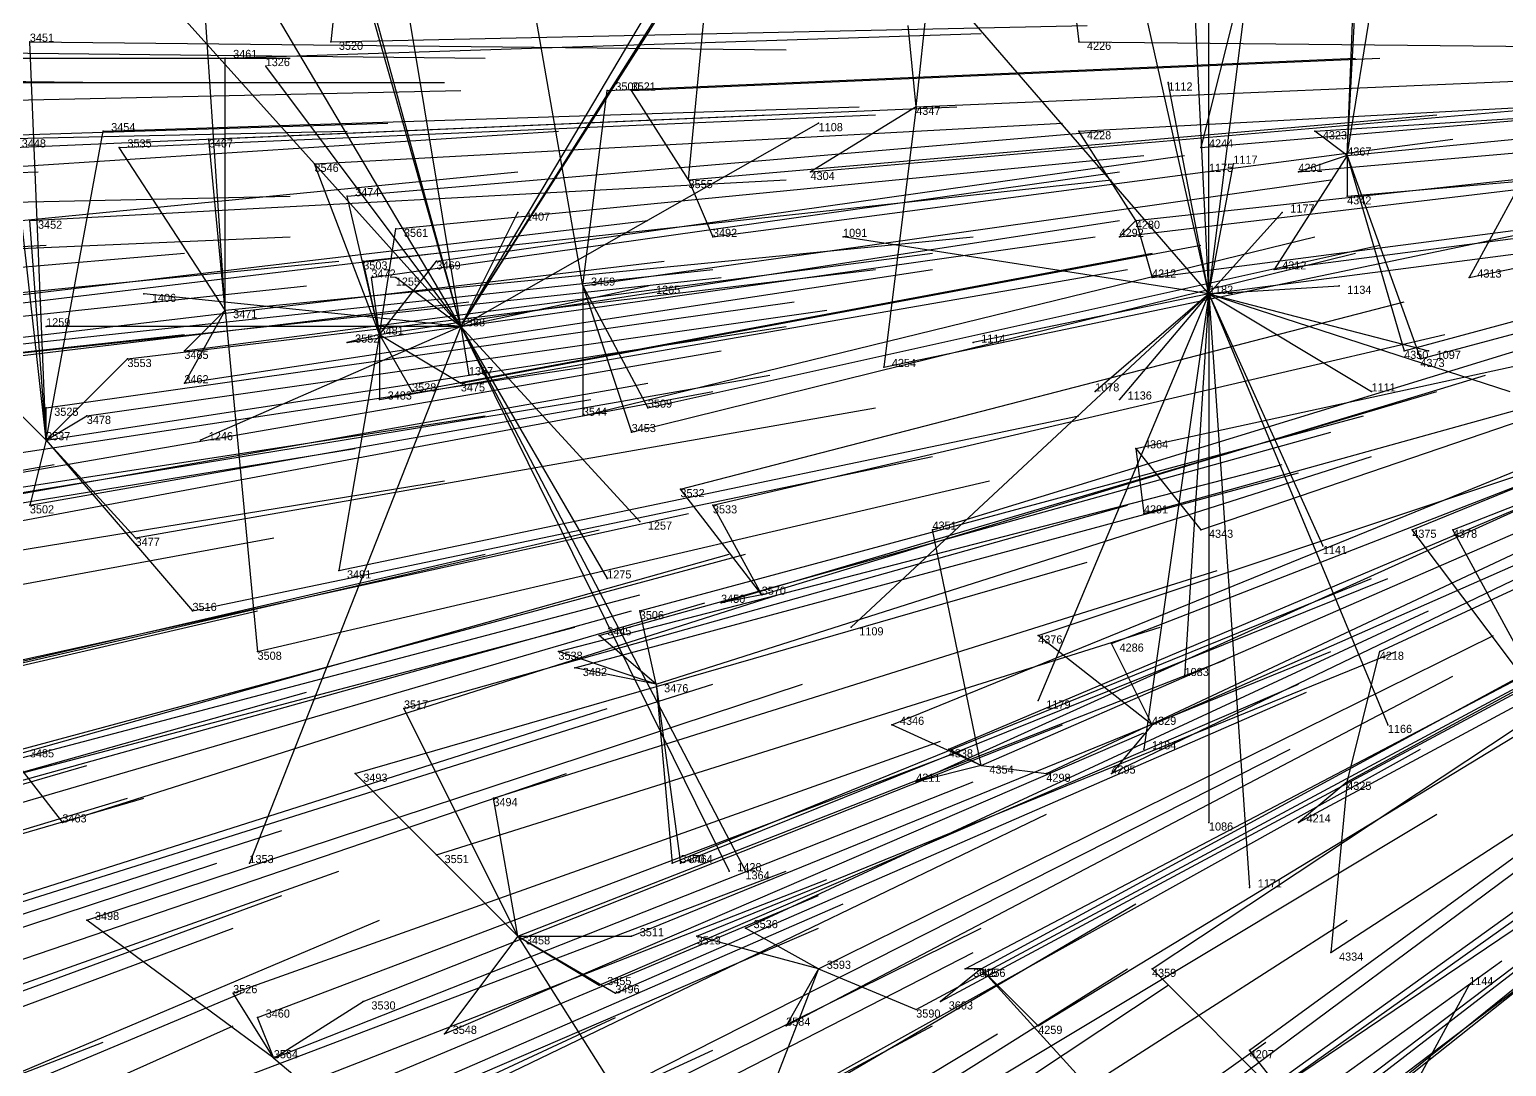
# Model space of a CAD drawing. Extents: x -0.5 to 0.59, y -0.5 to 0.58.
# Drawn here: x -0.335 to -0.1534, y -0.128 to -0.0005 of the extents above; entities that cross this region are included whole.
import ezdxf

# ---------------------------------------------------------------- set-up
doc = ezdxf.new("R2010")
doc.units = 0
for name, color, linetype in [('Facilities', 3, 'CONTINUOUS'), ('Facilities_lines', 3, 'CONTINUOUS'), ('Normals', 1, 'CONTINUOUS'), ('Source_points', 5, 'CONTINUOUS'), ('Text', 3, 'CONTINUOUS')]:
    doc.layers.add(name, color=color, linetype=linetype)

msp = doc.modelspace()

# ---------------------------------------------------------------- linework, layer by layer
at = {"layer": 'Facilities', "color": 3}
for p in [(-0.226, -0.01, -0.566), (-0.173, -0.016, -0.435), (-0.254, -0.019, -0.637), (-0.199, -0.024, -0.501), (-0.267, -0.032, -0.671), (-0.19, -0.033, -1.25), (-0.311, -0.035, -0.782), (-0.292, -0.038, -0.737), (-0.282, -0.037, -1.25), (-0.333, -0.051, -0.843), (-0.199, -0.052, -0.513), (-0.245, -0.07, -0.637), (-0.258, -0.081, -0.676), (-0.197, -0.086, -0.538), (-0.218, -0.091, -0.591), (-0.173, -0.093, -0.492), (-0.275, -0.112, -0.742), (-0.238, -0.116, -0.661), (-0.218, -0.116, -0.618), (-0.305, -0.127, -0.826)]:
    msp.add_point(p, dxfattribs=at)
at = {"layer": 'Facilities_lines', "color": 3}
for p, q in [((-0.282, -0.037, -1.25), (-0.298, 0.059, -1.25)), ((-0.282, -0.037, -1.25), (-0.305, 0.044, -1.25)), ((-0.19, -0.033, -1.25), (-0.204, 0.029, -1.25)), ((-0.19, -0.033, -1.25), (-0.193, 0.028, -1.25)), ((-0.295, 0.026, -0.74), (-0.298, -0.002, -0.745)), ((-0.282, -0.037, -1.25), (-0.244, 0.027, -1.25)), ((-0.282, -0.037, -1.25), (-0.245, 0.021, -1.25)), ((-0.19, -0.033, -1.25), (-0.235, 0.019, -1.25)), ((-0.282, -0.037, -1.25), (-0.314, 0.017, -1.25)), ((-0.208, 0.015, -0.522), (-0.206, -0.002, -0.514)), ((-0.173, -0.016, -0.435), (-0.168, 0.015, -0.421)), ((-0.19, -0.033, -1.25), (-0.19, 0.011, -1.25)), ((-0.311, -0.035, -0.782), (-0.314, 0.01, -0.784)), ((-0.267, -0.032, -0.671), (-0.274, 0.008, -0.684)), ((-0.226, -0.01, -0.566), (-0.224, 0.009, -0.561)), ((-0.173, -0.016, -0.435), (-0.172, 0.009, -0.43)), ((-0.19, -0.033, -1.25), (-0.185, 0.007, -1.25)), ((-0.186, 0.005, -0.464), (-0.191, -0.015, -0.478)), ((-0.282, -0.037, -1.25), (-0.318, 0.003, -1.25)), ((-0.282, -0.037, -1.25), (-0.293, 0.003, -1.25)), ((-0.254, -0.019, -0.637), (-0.252, 0.002, -0.63)), ((-0.173, -0.016, -0.435), (-0.172, 0.003, -0.431)), ((-0.282, -0.037, -1.25), (-0.258, 0.001, -1.25)), ((-0.226, -0.01, -0.566), (-0.227, 0, -0.566)), ((-0.333, -0.051, -0.843), (-0.335, -0.002, -0.838)), ((-0.311, -0.035, -0.782), (-0.311, -0.004, -0.777)), ((-0.282, -0.037, -1.25), (-0.306, -0.005, -1.25)), ((-0.19, -0.033, -1.25), (-0.195, -0.007, -1.25)), ((-0.267, -0.032, -0.671), (-0.264, -0.008, -0.66)), ((-0.254, -0.019, -0.637), (-0.261, -0.008, -0.654)), ((-0.226, -0.01, -0.566), (-0.239, -0.018, -0.6)), ((-0.226, -0.01, -0.566), (-0.23, -0.042, -0.584)), ((-0.282, -0.037, -1.25), (-0.238, -0.012, -1.25)), ((-0.333, -0.051, -0.843), (-0.326, -0.013, -0.815)), ((-0.311, -0.035, -0.782), (-0.313, -0.014, -0.784)), ((-0.199, -0.024, -0.501), (-0.206, -0.013, -0.516)), ((-0.173, -0.016, -0.435), (-0.177, -0.013, -0.443)), ((-0.333, -0.051, -0.843), (-0.337, -0.015, -0.843)), ((-0.311, -0.035, -0.782), (-0.324, -0.015, -0.811)), ((-0.173, -0.016, -0.435), (-0.182, -0.03, -0.46)), ((-0.173, -0.016, -0.435), (-0.179, -0.018, -0.45)), ((-0.173, -0.016, -0.435), (-0.166, -0.04, -0.428)), ((-0.173, -0.016, -0.435), (-0.173, -0.021, -0.437)), ((-0.173, -0.016, -0.435), (-0.164, -0.041, -0.423)), ((-0.292, -0.038, -0.737), (-0.3, -0.017, -0.752)), ((-0.19, -0.033, -1.25), (-0.187, -0.017, -1.25)), ((-0.19, -0.033, -1.25), (-0.19, -0.018, -1.25)), ((-0.254, -0.019, -0.637), (-0.251, -0.026, -0.631)), ((-0.292, -0.038, -0.737), (-0.296, -0.021, -0.741)), ((-0.152, -0.02, -0.384), (-0.158, -0.031, -0.402)), ((-0.282, -0.037, -1.25), (-0.275, -0.023, -1.25)), ((-0.19, -0.033, -1.25), (-0.181, -0.023, -1.25)), ((-0.333, -0.051, -0.843), (-0.335, -0.024, -0.839)), ((-0.292, -0.038, -0.737), (-0.29, -0.025, -0.727)), ((-0.199, -0.024, -0.501), (-0.201, -0.026, -0.507)), ((-0.199, -0.024, -0.501), (-0.197, -0.031, -0.499)), ((-0.19, -0.033, -1.25), (-0.235, -0.026, -1.25)), ((-0.19, -0.033, -1.25), (-0.144, -0.027, -1.25)), ((-0.292, -0.038, -0.737), (-0.294, -0.029, -0.74)), ((-0.292, -0.038, -0.737), (-0.285, -0.029, -0.717)), ((-0.292, -0.038, -0.737), (-0.293, -0.031, -0.737)), ((-0.282, -0.037, -1.25), (-0.29, -0.031, -1.25)), ((-0.282, -0.037, -1.25), (-0.259, -0.032, -1.25)), ((-0.267, -0.032, -0.671), (-0.261, -0.05, -0.665)), ((-0.267, -0.032, -0.671), (-0.259, -0.047, -0.659)), ((-0.267, -0.032, -0.671), (-0.267, -0.048, -0.678)), ((-0.19, -0.033, -1.25), (-0.174, -0.032, -1.25)), ((-0.282, -0.037, -1.25), (-0.321, -0.033, -1.25)), ((-0.19, -0.033, -1.25), (-0.234, -0.074, -1.25)), ((-0.19, -0.033, -1.25), (-0.219, -0.039, -1.25)), ((-0.19, -0.033, -1.25), (-0.211, -0.083, -1.25)), ((-0.19, -0.033, -1.25), (-0.204, -0.045, -1.25)), ((-0.19, -0.033, -1.25), (-0.201, -0.046, -1.25)), ((-0.19, -0.033, -1.25), (-0.198, -0.089, -1.25)), ((-0.19, -0.033, -1.25), (-0.193, -0.08, -1.25)), ((-0.19, -0.033, -1.25), (-0.163, -0.04, -1.25)), ((-0.19, -0.033, -1.25), (-0.19, -0.098, -1.25)), ((-0.19, -0.033, -1.25), (-0.153, -0.045, -1.25)), ((-0.19, -0.033, -1.25), (-0.17, -0.045, -1.25)), ((-0.19, -0.033, -1.25), (-0.168, -0.086, -1.25)), ((-0.19, -0.033, -1.25), (-0.185, -0.106, -1.25)), ((-0.19, -0.033, -1.25), (-0.176, -0.064, -1.25)), ((-0.311, -0.035, -0.782), (-0.316, -0.044, -0.798)), ((-0.311, -0.035, -0.782), (-0.316, -0.04, -0.796)), ((-0.311, -0.035, -0.782), (-0.307, -0.077, -0.792)), ((-0.282, -0.037, -1.25), (-0.333, -0.037, -1.25)), ((-0.282, -0.037, -1.25), (-0.314, -0.051, -1.25)), ((-0.282, -0.037, -1.25), (-0.308, -0.103, -1.25)), ((-0.292, -0.038, -0.737), (-0.297, -0.067, -0.76)), ((-0.292, -0.038, -0.737), (-0.296, -0.039, -0.746)), ((-0.292, -0.038, -0.737), (-0.282, -0.044, -0.714)), ((-0.292, -0.038, -0.737), (-0.292, -0.046, -0.738)), ((-0.292, -0.038, -0.737), (-0.288, -0.045, -0.73)), ((-0.282, -0.037, -1.25), (-0.247, -0.104, -1.25)), ((-0.282, -0.037, -1.25), (-0.26, -0.061, -1.25)), ((-0.282, -0.037, -1.25), (-0.264, -0.068, -1.25)), ((-0.282, -0.037, -1.25), (-0.281, -0.043, -1.25)), ((-0.282, -0.037, -1.25), (-0.249, -0.104, -1.25)), ((-0.333, -0.051, -0.843), (-0.344, -0.04, -0.865)), ((-0.333, -0.051, -0.843), (-0.343, -0.041, -0.862)), ((-0.333, -0.051, -0.843), (-0.323, -0.041, -0.815)), ((-0.333, -0.051, -0.843), (-0.333, -0.047, -0.841)), ((-0.333, -0.051, -0.843), (-0.328, -0.048, -0.83)), ((-0.333, -0.051, -0.843), (-0.335, -0.059, -0.851)), ((-0.333, -0.051, -0.843), (-0.315, -0.072, -0.808)), ((-0.333, -0.051, -0.843), (-0.322, -0.063, -0.821)), ((-0.199, -0.052, -0.513), (-0.191, -0.062, -0.502)), ((-0.199, -0.052, -0.513), (-0.198, -0.06, -0.517)), ((-0.245, -0.07, -0.637), (-0.255, -0.057, -0.654)), ((-0.245, -0.07, -0.637), (-0.251, -0.059, -0.646)), ((-0.218, -0.091, -0.591), (-0.224, -0.062, -0.582)), ((-0.147, -0.086, -0.426), (-0.165, -0.062, -0.441)), ((-0.147, -0.086, -0.426), (-0.16, -0.062, -0.43)), ((-0.245, -0.07, -0.637), (-0.25, -0.071, -0.65)), ((-0.258, -0.081, -0.676), (-0.26, -0.072, -0.675)), ((-0.258, -0.081, -0.676), (-0.265, -0.075, -0.688)), ((-0.197, -0.086, -0.538), (-0.211, -0.075, -0.561)), ((-0.197, -0.086, -0.538), (-0.202, -0.076, -0.539)), ((-0.258, -0.081, -0.676), (-0.27, -0.077, -0.703)), ((-0.173, -0.093, -0.492), (-0.169, -0.077, -0.465)), ((-0.258, -0.081, -0.676), (-0.268, -0.079, -0.698)), ((-0.345, -0.08, -0.885), (-0.331, -0.098, -0.864)), ((-0.258, -0.081, -0.676), (-0.255, -0.103, -0.686)), ((-0.258, -0.081, -0.676), (-0.256, -0.103, -0.689)), ((-0.275, -0.112, -0.742), (-0.289, -0.084, -0.753)), ((-0.218, -0.091, -0.591), (-0.229, -0.086, -0.61)), ((-0.197, -0.086, -0.538), (-0.202, -0.092, -0.555)), ((-0.218, -0.091, -0.591), (-0.222, -0.089, -0.599)), ((-0.275, -0.112, -0.742), (-0.295, -0.092, -0.772)), ((-0.218, -0.091, -0.591), (-0.226, -0.093, -0.612)), ((-0.218, -0.091, -0.591), (-0.21, -0.092, -0.574)), ((-0.173, -0.093, -0.492), (-0.179, -0.098, -0.51)), ((-0.173, -0.093, -0.492), (-0.175, -0.114, -0.522)), ((-0.275, -0.112, -0.742), (-0.278, -0.095, -0.735)), ((-0.275, -0.112, -0.742), (-0.285, -0.102, -0.757)), ((-0.305, -0.127, -0.826), (-0.328, -0.11, -0.864)), ((-0.275, -0.112, -0.742), (-0.284, -0.124, -0.775)), ((-0.275, -0.112, -0.742), (-0.265, -0.118, -0.724)), ((-0.275, -0.112, -0.742), (-0.263, -0.131, -0.735)), ((-0.275, -0.112, -0.742), (-0.263, -0.119, -0.722)), ((-0.275, -0.112, -0.742), (-0.261, -0.112, -0.709)), ((-0.238, -0.116, -0.661), (-0.253, -0.112, -0.693)), ((-0.238, -0.116, -0.661), (-0.247, -0.111, -0.676)), ((-0.238, -0.116, -0.661), (-0.245, -0.134, -0.699)), ((-0.238, -0.116, -0.661), (-0.242, -0.123, -0.678)), ((-0.238, -0.116, -0.661), (-0.226, -0.121, -0.641)), ((-0.218, -0.116, -0.618), (-0.223, -0.12, -0.633)), ((-0.218, -0.116, -0.618), (-0.22, -0.116, -0.622)), ((-0.218, -0.116, -0.618), (-0.211, -0.123, -0.612)), ((-0.218, -0.116, -0.618), (-0.198, -0.138, -0.603)), ((-0.178, -0.135, -0.558), (-0.197, -0.116, -0.572)), ((-0.177, -0.153, -1.25), (-0.158, -0.118, -1.25)), ((-0.305, -0.127, -0.826), (-0.31, -0.119, -0.831)), ((-0.305, -0.127, -0.826), (-0.294, -0.12, -0.794)), ((-0.305, -0.127, -0.826), (-0.307, -0.122, -0.825)), ((-0.305, -0.127, -0.826), (-0.293, -0.137, -0.809)), ((-0.178, -0.135, -0.558), (-0.185, -0.126, -0.56))]:
    msp.add_line(p, q, dxfattribs=at)
at = {"layer": 'Normals', "color": 1}
for p, q in [((-0.298, -0.002, -0.745), (-0.205, 0, -0.783)), ((-0.311, -0.004, -0.777), (-0.218, -0.001, -0.815)), ((-0.371, -0.003, -0.928), (-0.279, -0.004, -0.966)), ((-0.335, -0.002, -0.838), (-0.242, -0.003, -0.875)), ((-0.206, -0.002, -0.514), (-0.112, -0.003, -0.548)), ((-0.396, -0.004, -0.991), (-0.303, -0.004, -1.028)), ((-0.306, -0.005, -1.25), (-0.306, -0.005, -1.15)), ((-0.264, -0.008, -0.66), (-0.172, -0.004, -0.698)), ((-0.261, -0.008, -0.654), (-0.169, -0.004, -0.692)), ((-0.418, -0.006, -1.044), (-0.325, -0.007, -1.082)), ((-0.377, -0.007, -0.943), (-0.284, -0.007, -0.981)), ((-0.226, -0.01, -0.566), (-0.133, -0.006, -0.603)), ((-0.195, -0.007, -1.25), (-0.195, -0.007, -1.15)), ((-0.191, -0.015, -0.478), (-0.098, -0.007, -0.515)), ((-0.177, -0.013, -0.443), (-0.084, -0.007, -0.481)), ((-0.173, -0.016, -0.435), (-0.081, -0.007, -0.472)), ((-0.374, -0.01, -0.936), (-0.282, -0.008, -0.974)), ((-0.206, -0.013, -0.516), (-0.113, -0.008, -0.552)), ((-0.326, -0.013, -0.815), (-0.233, -0.01, -0.852)), ((-0.313, -0.014, -0.784), (-0.221, -0.01, -0.822)), ((-0.239, -0.018, -0.6), (-0.147, -0.01, -0.638)), ((-0.179, -0.018, -0.45), (-0.087, -0.01, -0.488)), ((-0.384, -0.015, -0.961), (-0.291, -0.012, -0.998)), ((-0.337, -0.015, -0.843), (-0.244, -0.011, -0.879)), ((-0.324, -0.015, -0.811), (-0.231, -0.011, -0.848)), ((-0.3, -0.017, -0.752), (-0.208, -0.012, -0.79)), ((-0.254, -0.019, -0.637), (-0.162, -0.011, -0.675)), ((-0.238, -0.012, -1.25), (-0.238, -0.012, -1.15)), ((-0.158, -0.031, -0.402), (-0.067, -0.012, -0.439)), ((-0.389, -0.015, -0.973), (-0.296, -0.013, -1.01)), ((-0.362, -0.019, -0.907), (-0.27, -0.013, -0.944)), ((-0.296, -0.021, -0.741), (-0.203, -0.013, -0.778)), ((-0.251, -0.026, -0.631), (-0.16, -0.014, -0.671)), ((-0.199, -0.024, -0.501), (-0.107, -0.014, -0.538)), ((-0.173, -0.021, -0.437), (-0.081, -0.013, -0.474)), ((-0.29, -0.025, -0.727), (-0.198, -0.016, -0.765)), ((-0.285, -0.029, -0.717), (-0.193, -0.016, -0.754)), ((-0.201, -0.026, -0.507), (-0.109, -0.015, -0.544)), ((-0.166, -0.04, -0.428), (-0.077, -0.016, -0.465)), ((-0.427, -0.021, -1.068), (-0.334, -0.018, -1.105)), ((-0.367, -0.027, -0.919), (-0.275, -0.018, -0.957)), ((-0.293, -0.031, -0.737), (-0.201, -0.018, -0.774)), ((-0.19, -0.018, -1.25), (-0.19, -0.018, -1.15)), ((-0.187, -0.017, -1.25), (-0.187, -0.017, -1.15)), ((-0.182, -0.03, -0.46), (-0.089, -0.018, -0.497)), ((-0.164, -0.041, -0.423), (-0.075, -0.017, -0.46)), ((-0.335, -0.024, -0.839), (-0.242, -0.019, -0.875)), ((-0.294, -0.029, -0.74), (-0.202, -0.019, -0.778)), ((-0.267, -0.032, -0.671), (-0.175, -0.019, -0.71)), ((-0.197, -0.031, -0.499), (-0.105, -0.019, -0.535)), ((-0.395, -0.023, -0.99), (-0.303, -0.021, -1.027)), ((-0.275, -0.023, -1.25), (-0.275, -0.023, -1.15)), ((-0.23, -0.042, -0.584), (-0.139, -0.023, -0.621)), ((-0.181, -0.023, -1.25), (-0.181, -0.023, -1.15)), ((-0.352, -0.035, -0.884), (-0.259, -0.024, -0.921)), ((-0.292, -0.038, -0.737), (-0.201, -0.024, -0.774)), ((-0.425, -0.032, -1.067), (-0.333, -0.027, -1.103)), ((-0.396, -0.03, -0.992), (-0.303, -0.026, -1.029)), ((-0.311, -0.035, -0.782), (-0.219, -0.026, -0.82)), ((-0.296, -0.039, -0.746), (-0.204, -0.026, -0.784)), ((-0.282, -0.044, -0.714), (-0.191, -0.027, -0.751)), ((-0.267, -0.048, -0.678), (-0.177, -0.026, -0.716)), ((-0.259, -0.047, -0.659), (-0.169, -0.027, -0.697)), ((-0.235, -0.026, -1.25), (-0.235, -0.026, -1.15)), ((-0.165, -0.062, -0.441), (-0.079, -0.027, -0.478)), ((-0.409, -0.036, -1.027), (-0.316, -0.028, -1.063)), ((-0.389, -0.038, -0.978), (-0.297, -0.029, -1.015)), ((-0.377, -0.039, -0.947), (-0.285, -0.028, -0.984)), ((-0.35, -0.04, -0.88), (-0.257, -0.029, -0.916)), ((-0.316, -0.04, -0.796), (-0.224, -0.028, -0.833)), ((-0.288, -0.045, -0.73), (-0.197, -0.028, -0.767)), ((-0.261, -0.05, -0.665), (-0.172, -0.028, -0.703)), ((-0.16, -0.062, -0.43), (-0.073, -0.028, -0.465)), ((-0.344, -0.04, -0.865), (-0.251, -0.03, -0.902)), ((-0.323, -0.041, -0.815), (-0.231, -0.03, -0.852)), ((-0.316, -0.044, -0.798), (-0.224, -0.03, -0.835)), ((-0.292, -0.046, -0.738), (-0.2, -0.03, -0.776)), ((-0.394, -0.042, -0.99), (-0.301, -0.032, -1.027)), ((-0.343, -0.041, -0.862), (-0.25, -0.031, -0.899)), ((-0.29, -0.031, -1.25), (-0.29, -0.031, -1.15)), ((-0.259, -0.032, -1.25), (-0.259, -0.032, -1.15)), ((-0.199, -0.052, -0.513), (-0.107, -0.032, -0.549)), ((-0.191, -0.062, -0.502), (-0.103, -0.032, -0.539)), ((-0.174, -0.032, -1.25), (-0.174, -0.032, -1.15)), ((-0.373, -0.045, -0.94), (-0.281, -0.034, -0.978)), ((-0.333, -0.047, -0.841), (-0.241, -0.034, -0.879)), ((-0.321, -0.033, -1.25), (-0.321, -0.033, -1.15)), ((-0.255, -0.057, -0.654), (-0.166, -0.034, -0.692)), ((-0.19, -0.033, -1.25), (-0.19, -0.033, -1.15)), ((-0.328, -0.048, -0.83), (-0.237, -0.035, -0.868)), ((-0.224, -0.062, -0.582), (-0.136, -0.035, -0.62)), ((-0.198, -0.06, -0.517), (-0.108, -0.035, -0.554)), ((-0.408, -0.048, -1.028), (-0.316, -0.038, -1.064)), ((-0.333, -0.037, -1.25), (-0.333, -0.037, -1.15)), ((-0.333, -0.051, -0.843), (-0.242, -0.037, -0.881)), ((-0.282, -0.037, -1.25), (-0.282, -0.037, -1.15)), ((-0.251, -0.059, -0.646), (-0.161, -0.038, -0.684)), ((-0.169, -0.077, -0.465), (-0.085, -0.038, -0.501)), ((-0.219, -0.039, -1.25), (-0.219, -0.039, -1.15)), ((-0.342, -0.056, -0.866), (-0.25, -0.04, -0.903)), ((-0.163, -0.04, -1.25), (-0.163, -0.04, -1.15)), ((-0.359, -0.056, -0.907), (-0.267, -0.042, -0.945)), ((-0.335, -0.059, -0.851), (-0.244, -0.043, -0.888)), ((-0.281, -0.043, -1.25), (-0.281, -0.043, -1.15)), ((-0.245, -0.07, -0.637), (-0.156, -0.043, -0.675)), ((-0.202, -0.076, -0.539), (-0.117, -0.043, -0.58)), ((-0.35, -0.06, -0.888), (-0.259, -0.044, -0.925)), ((-0.342, -0.062, -0.87), (-0.251, -0.045, -0.907)), ((-0.25, -0.071, -0.65), (-0.162, -0.045, -0.688)), ((-0.204, -0.045, -1.25), (-0.204, -0.045, -1.15)), ((-0.17, -0.045, -1.25), (-0.17, -0.045, -1.15)), ((-0.358, -0.061, -0.907), (-0.266, -0.046, -0.944)), ((-0.322, -0.063, -0.821), (-0.231, -0.047, -0.86)), ((-0.211, -0.075, -0.561), (-0.124, -0.046, -0.6)), ((-0.201, -0.046, -1.25), (-0.201, -0.046, -1.15)), ((-0.37, -0.062, -0.939), (-0.279, -0.048, -0.977)), ((-0.297, -0.067, -0.76), (-0.206, -0.048, -0.797)), ((-0.26, -0.072, -0.675), (-0.171, -0.048, -0.713)), ((-0.197, -0.086, -0.538), (-0.113, -0.049, -0.578)), ((-0.173, -0.093, -0.492), (-0.092, -0.049, -0.53)), ((-0.265, -0.075, -0.688), (-0.175, -0.05, -0.725)), ((-0.387, -0.067, -0.982), (-0.295, -0.052, -1.018)), ((-0.314, -0.051, -1.25), (-0.314, -0.051, -1.15)), ((-0.229, -0.086, -0.61), (-0.143, -0.051, -0.648)), ((-0.202, -0.092, -0.555), (-0.119, -0.052, -0.594)), ((-0.424, -0.07, -1.074), (-0.332, -0.054, -1.111)), ((-0.315, -0.072, -0.808), (-0.224, -0.053, -0.846)), ((-0.27, -0.077, -0.703), (-0.181, -0.054, -0.74)), ((-0.258, -0.081, -0.676), (-0.17, -0.053, -0.714)), ((-0.222, -0.089, -0.599), (-0.137, -0.053, -0.636)), ((-0.218, -0.091, -0.591), (-0.133, -0.054, -0.628)), ((-0.21, -0.092, -0.574), (-0.127, -0.053, -0.612)), ((-0.179, -0.098, -0.51), (-0.097, -0.054, -0.547)), ((-0.376, -0.071, -0.958), (-0.284, -0.056, -0.994)), ((-0.307, -0.077, -0.792), (-0.217, -0.056, -0.83)), ((-0.268, -0.079, -0.698), (-0.179, -0.055, -0.736)), ((-0.226, -0.093, -0.612), (-0.142, -0.055, -0.649)), ((-0.289, -0.084, -0.753), (-0.2, -0.059, -0.79)), ((-0.345, -0.08, -0.885), (-0.254, -0.06, -0.923)), ((-0.26, -0.061, -1.25), (-0.26, -0.061, -1.15)), ((-0.397, -0.08, -1.011), (-0.305, -0.063, -1.048)), ((-0.356, -0.083, -0.913), (-0.265, -0.062, -0.949)), ((-0.37, -0.086, -0.948), (-0.279, -0.065, -0.985)), ((-0.338, -0.09, -0.875), (-0.249, -0.065, -0.913)), ((-0.336, -0.089, -0.869), (-0.247, -0.065, -0.907)), ((-0.197, -0.116, -0.572), (-0.12, -0.065, -0.61)), ((-0.176, -0.064, -1.25), (-0.176, -0.064, -1.15)), ((-0.175, -0.114, -0.522), (-0.098, -0.064, -0.56)), ((-0.295, -0.092, -0.772), (-0.205, -0.066, -0.809)), ((-0.278, -0.095, -0.735), (-0.189, -0.067, -0.771)), ((-0.264, -0.068, -1.25), (-0.264, -0.068, -1.15)), ((-0.256, -0.103, -0.689), (-0.17, -0.068, -0.726)), ((-0.255, -0.103, -0.686), (-0.168, -0.068, -0.723)), ((-0.351, -0.094, -0.908), (-0.26, -0.07, -0.943)), ((-0.331, -0.098, -0.864), (-0.243, -0.07, -0.902)), ((-0.398, -0.093, -1.021), (-0.307, -0.072, -1.057)), ((-0.351, -0.097, -0.912), (-0.261, -0.072, -0.947)), ((-0.341, -0.097, -0.885), (-0.252, -0.071, -0.923)), ((-0.247, -0.111, -0.676), (-0.163, -0.072, -0.714)), ((-0.218, -0.116, -0.618), (-0.137, -0.072, -0.655)), ((-0.185, -0.126, -0.56), (-0.111, -0.072, -0.599)), ((-0.359, -0.098, -0.929), (-0.268, -0.074, -0.965)), ((-0.285, -0.102, -0.757), (-0.196, -0.074, -0.793)), ((-0.234, -0.074, -1.25), (-0.234, -0.074, -1.15)), ((-0.22, -0.116, -0.622), (-0.138, -0.073, -0.658)), ((-0.238, -0.116, -0.661), (-0.155, -0.075, -0.7)), ((-0.223, -0.12, -0.633), (-0.141, -0.076, -0.67)), ((-0.211, -0.123, -0.612), (-0.132, -0.075, -0.649)), ((-0.275, -0.112, -0.742), (-0.188, -0.078, -0.779)), ((-0.261, -0.112, -0.709), (-0.175, -0.077, -0.747)), ((-0.253, -0.112, -0.693), (-0.167, -0.077, -0.73)), ((-0.226, -0.121, -0.641), (-0.144, -0.077, -0.678)), ((-0.178, -0.135, -0.558), (-0.104, -0.079, -0.596)), ((-0.34, -0.109, -0.892), (-0.251, -0.081, -0.929)), ((-0.328, -0.11, -0.864), (-0.24, -0.081, -0.903)), ((-0.265, -0.118, -0.724), (-0.179, -0.081, -0.76)), ((-0.242, -0.123, -0.678), (-0.16, -0.08, -0.716)), ((-0.193, -0.08, -1.25), (-0.193, -0.08, -1.15)), ((-0.39, -0.107, -1.01), (-0.301, -0.082, -1.048)), ((-0.263, -0.119, -0.722), (-0.178, -0.082, -0.758)), ((-0.211, -0.083, -1.25), (-0.211, -0.083, -1.15)), ((-0.198, -0.138, -0.603), (-0.124, -0.083, -0.642)), ((-0.352, -0.112, -0.924), (-0.264, -0.084, -0.961)), ((-0.183, -0.143, -0.581), (-0.111, -0.085, -0.62)), ((-0.294, -0.12, -0.794), (-0.208, -0.086, -0.832)), ((-0.284, -0.124, -0.775), (-0.198, -0.087, -0.811)), ((-0.168, -0.086, -1.25), (-0.168, -0.086, -1.15)), ((-0.31, -0.119, -0.831), (-0.223, -0.088, -0.868)), ((-0.307, -0.122, -0.825), (-0.22, -0.089, -0.862)), ((-0.263, -0.131, -0.735), (-0.18, -0.089, -0.772)), ((-0.245, -0.134, -0.699), (-0.164, -0.089, -0.736)), ((-0.198, -0.089, -1.25), (-0.198, -0.089, -1.15)), ((-0.417, -0.117, -1.082), (-0.328, -0.091, -1.12)), ((-0.357, -0.122, -0.944), (-0.269, -0.092, -0.98)), ((-0.204, -0.146, -0.628), (-0.129, -0.092, -0.666)), ((-0.305, -0.127, -0.826), (-0.219, -0.093, -0.864)), ((-0.412, -0.122, -1.074), (-0.323, -0.095, -1.112)), ((-0.41, -0.121, -1.069), (-0.321, -0.095, -1.107)), ((-0.293, -0.137, -0.809), (-0.21, -0.097, -0.847)), ((-0.242, -0.145, -0.705), (-0.162, -0.097, -0.742)), ((-0.19, -0.098, -1.25), (-0.19, -0.098, -1.15)), ((-0.391, -0.127, -1.029), (-0.304, -0.099, -1.068)), ((-0.213, -0.153, -0.656), (-0.137, -0.099, -0.693)), ((-0.4, -0.132, -1.052), (-0.312, -0.103, -1.091)), ((-0.308, -0.103, -1.25), (-0.308, -0.103, -1.15)), ((-0.216, -0.154, -0.664), (-0.139, -0.102, -0.701)), ((-0.384, -0.135, -1.018), (-0.297, -0.104, -1.056)), ((-0.329, -0.137, -0.891), (-0.242, -0.104, -0.928)), ((-0.324, -0.139, -0.88), (-0.237, -0.105, -0.917)), ((-0.249, -0.104, -1.25), (-0.249, -0.104, -1.15)), ((-0.247, -0.104, -1.25), (-0.247, -0.104, -1.15)), ((-0.208, -0.163, -0.66), (-0.135, -0.105, -0.697)), ((-0.391, -0.139, -1.037), (-0.304, -0.107, -1.076)), ((-0.324, -0.143, -0.886), (-0.238, -0.107, -0.922)), ((-0.213, -0.163, -0.67), (-0.139, -0.106, -0.707)), ((-0.185, -0.106, -1.25), (-0.185, -0.106, -1.15)), ((-0.32, -0.145, -0.879), (-0.235, -0.108, -0.915)), ((-0.279, -0.155, -0.797), (-0.199, -0.108, -0.836)), ((-0.377, -0.146, -1.01), (-0.292, -0.11, -1.049)), ((-0.251, -0.16, -0.744), (-0.173, -0.11, -0.781)), ((-0.215, -0.166, -0.679), (-0.141, -0.11, -0.715)), ((-0.396, -0.143, -1.053), (-0.31, -0.111, -1.092)), ((-0.324, -0.148, -0.89), (-0.238, -0.111, -0.926)), ((-0.301, -0.152, -0.842), (-0.218, -0.111, -0.88)), ((-0.301, -0.156, -0.848), (-0.219, -0.114, -0.886)), ((-0.278, -0.165, -0.808), (-0.2, -0.116, -0.846)), ((-0.229, -0.169, -0.712), (-0.154, -0.115, -0.749)), ((-0.272, -0.169, -0.8), (-0.195, -0.118, -0.838)), ((-0.158, -0.118, -1.25), (-0.158, -0.118, -1.15)), ((-0.395, -0.155, -1.06), (-0.309, -0.119, -1.098)), ((-0.395, -0.161, -1.066), (-0.31, -0.123, -1.104)), ((-0.347, -0.161, -0.957), (-0.263, -0.122, -0.994)), ((-0.306, -0.167, -0.871), (-0.224, -0.123, -0.908)), ((-0.413, -0.159, -1.105), (-0.326, -0.125, -1.143)), ((-0.296, -0.172, -0.856), (-0.216, -0.124, -0.893)), ((-0.259, -0.179, -0.785), (-0.183, -0.125, -0.823)), ((-0.336, -0.165, -0.935), (-0.251, -0.126, -0.972))]:
    msp.add_line(p, q, dxfattribs=at)
at = {"layer": 'Source_points', "color": 5}
for p in [(-0.335, -0.002, -0.838), (-0.298, -0.002, -0.745), (-0.206, -0.002, -0.514), (-0.311, -0.004, -0.777), (-0.306, -0.005, -1.25), (-0.195, -0.007, -1.25), (-0.264, -0.008, -0.66), (-0.261, -0.008, -0.654), (-0.238, -0.012, -1.25), (-0.326, -0.013, -0.815), (-0.313, -0.014, -0.784), (-0.206, -0.013, -0.516), (-0.177, -0.013, -0.443), (-0.324, -0.015, -0.811), (-0.191, -0.015, -0.478), (-0.3, -0.017, -0.752), (-0.239, -0.018, -0.6), (-0.19, -0.018, -1.25), (-0.187, -0.017, -1.25), (-0.179, -0.018, -0.45), (-0.296, -0.021, -0.741), (-0.173, -0.021, -0.437), (-0.275, -0.023, -1.25), (-0.181, -0.023, -1.25), (-0.335, -0.024, -0.839), (-0.29, -0.025, -0.727), (-0.251, -0.026, -0.631), (-0.235, -0.026, -1.25), (-0.201, -0.026, -0.507), (-0.294, -0.029, -0.74), (-0.285, -0.029, -0.717), (-0.182, -0.03, -0.46), (-0.293, -0.031, -0.737), (-0.29, -0.031, -1.25), (-0.259, -0.032, -1.25), (-0.197, -0.031, -0.499), (-0.174, -0.032, -1.25), (-0.158, -0.031, -0.402), (-0.321, -0.033, -1.25), (-0.333, -0.037, -1.25), (-0.296, -0.039, -0.746), (-0.219, -0.039, -1.25), (-0.323, -0.041, -0.815), (-0.316, -0.04, -0.796), (-0.166, -0.04, -0.428), (-0.164, -0.041, -0.423), (-0.163, -0.04, -1.25), (-0.281, -0.043, -1.25), (-0.23, -0.042, -0.584), (-0.316, -0.044, -0.798), (-0.288, -0.045, -0.73), (-0.282, -0.044, -0.714), (-0.204, -0.045, -1.25), (-0.17, -0.045, -1.25), (-0.333, -0.047, -0.841), (-0.292, -0.046, -0.738), (-0.259, -0.047, -0.659), (-0.201, -0.046, -1.25), (-0.328, -0.048, -0.83), (-0.267, -0.048, -0.678), (-0.261, -0.05, -0.665), (-0.314, -0.051, -1.25), (-0.255, -0.057, -0.654), (-0.335, -0.059, -0.851), (-0.251, -0.059, -0.646), (-0.26, -0.061, -1.25), (-0.198, -0.06, -0.517), (-0.322, -0.063, -0.821), (-0.224, -0.062, -0.582), (-0.191, -0.062, -0.502), (-0.165, -0.062, -0.441), (-0.16, -0.062, -0.43), (-0.176, -0.064, -1.25), (-0.297, -0.067, -0.76), (-0.264, -0.068, -1.25), (-0.315, -0.072, -0.808), (-0.26, -0.072, -0.675), (-0.25, -0.071, -0.65), (-0.234, -0.074, -1.25), (-0.265, -0.075, -0.688), (-0.211, -0.075, -0.561), (-0.202, -0.076, -0.539), (-0.307, -0.077, -0.792), (-0.27, -0.077, -0.703), (-0.169, -0.077, -0.465), (-0.268, -0.079, -0.698), (-0.193, -0.08, -1.25), (-0.211, -0.083, -1.25), (-0.289, -0.084, -0.753), (-0.229, -0.086, -0.61), (-0.168, -0.086, -1.25), (-0.222, -0.089, -0.599), (-0.198, -0.089, -1.25), (-0.295, -0.092, -0.772), (-0.21, -0.092, -0.574), (-0.202, -0.092, -0.555), (-0.226, -0.093, -0.612), (-0.278, -0.095, -0.735), (-0.331, -0.098, -0.864), (-0.19, -0.098, -1.25), (-0.179, -0.098, -0.51), (-0.308, -0.103, -1.25), (-0.285, -0.102, -0.757), (-0.256, -0.103, -0.689), (-0.255, -0.103, -0.686), (-0.249, -0.104, -1.25), (-0.247, -0.104, -1.25), (-0.185, -0.106, -1.25), (-0.328, -0.11, -0.864), (-0.261, -0.112, -0.709), (-0.253, -0.112, -0.693), (-0.247, -0.111, -0.676), (-0.175, -0.114, -0.522), (-0.22, -0.116, -0.622), (-0.197, -0.116, -0.572), (-0.265, -0.118, -0.724), (-0.158, -0.118, -1.25), (-0.31, -0.119, -0.831), (-0.263, -0.119, -0.722), (-0.294, -0.12, -0.794), (-0.226, -0.121, -0.641), (-0.223, -0.12, -0.633), (-0.307, -0.122, -0.825), (-0.242, -0.123, -0.678), (-0.211, -0.123, -0.612), (-0.284, -0.124, -0.775), (-0.185, -0.126, -0.56)]:
    msp.add_point(p, dxfattribs=at)

# ---------------------------------------------------------------- texts
at = {"layer": 'Text', "color": 3}
for s, p in [('3451', (-0.335, -0.002, -0.838)), ('3461', (-0.31, -0.004, -0.777)), ('3520', (-0.297, -0.003, -0.745)), ('4226', (-0.205, -0.003, -0.514)), ('1326', (-0.306, -0.005, -1.25)), ('3500', (-0.263, -0.008, -0.66)), ('3521', (-0.261, -0.008, -0.654)), ('1112', (-0.195, -0.008, -1.25)), ('4347', (-0.226, -0.011, -0.566)), ('3454', (-0.325, -0.013, -0.815)), ('1108', (-0.238, -0.013, -1.25)), ('3448', (-0.336, -0.015, -0.843)), ('3535', (-0.323, -0.015, -0.811)), ('3467', (-0.313, -0.015, -0.784)), ('4228', (-0.205, -0.014, -0.516)), ('4244', (-0.19, -0.015, -0.478)), ('4323', (-0.176, -0.014, -0.443)), ('1117', (-0.187, -0.017, -1.25)), ('4367', (-0.173, -0.016, -0.435)), ('3546', (-0.3, -0.018, -0.752)), ('4304', (-0.239, -0.019, -0.6)), ('1175', (-0.19, -0.018, -1.25)), ('4261', (-0.179, -0.018, -0.45)), ('3555', (-0.254, -0.02, -0.637)), ('3474', (-0.295, -0.021, -0.741)), ('4342', (-0.173, -0.022, -0.437)), ('1407', (-0.274, -0.024, -1.25)), ('1177', (-0.18, -0.023, -1.25)), ('3452', (-0.334, -0.025, -0.839)), ('3561', (-0.289, -0.026, -0.727)), ('3492', (-0.251, -0.026, -0.631)), ('1091', (-0.235, -0.026, -1.25)), ('4292', (-0.201, -0.026, -0.507)), ('4280', (-0.199, -0.025, -0.501)), ('3503', (-0.294, -0.03, -0.74)), ('3469', (-0.285, -0.03, -0.717)), ('4312', (-0.181, -0.03, -0.46)), ('3472', (-0.293, -0.031, -0.737)), ('4212', (-0.197, -0.031, -0.499)), ('4313', (-0.157, -0.031, -0.402)), ('1255', (-0.29, -0.032, -1.25)), ('3459', (-0.266, -0.032, -0.671)), ('1265', (-0.258, -0.033, -1.25)), ('1182', (-0.19, -0.033, -1.25)), ('1134', (-0.173, -0.033, -1.25)), ('1406', (-0.32, -0.034, -1.25)), ('1259', (-0.333, -0.037, -1.25)), ('3471', (-0.31, -0.036, -0.782)), ('1388', (-0.282, -0.037, -1.25)), ('3552', (-0.295, -0.039, -0.746)), ('3481', (-0.292, -0.038, -0.737)), ('1114', (-0.218, -0.039, -1.25)), ('3553', (-0.323, -0.042, -0.815)), ('3465', (-0.316, -0.041, -0.796)), ('4254', (-0.229, -0.042, -0.584)), ('4350', (-0.166, -0.041, -0.428)), ('4373', (-0.164, -0.042, -0.423)), ('1097', (-0.162, -0.041, -1.25)), ('3462', (-0.316, -0.044, -0.798)), ('1367', (-0.281, -0.043, -1.25)), ('3483', (-0.291, -0.046, -0.738)), ('3528', (-0.288, -0.045, -0.73)), ('3475', (-0.282, -0.045, -0.714)), ('1078', (-0.204, -0.045, -1.25)), ('1136', (-0.2, -0.046, -1.25)), ('1111', (-0.17, -0.045, -1.25)), ('3525', (-0.332, -0.048, -0.841)), ('3544', (-0.267, -0.048, -0.678)), ('3509', (-0.259, -0.047, -0.659)), ('3478', (-0.328, -0.049, -0.83)), ('3453', (-0.261, -0.05, -0.665)), ('3537', (-0.333, -0.051, -0.843)), ('1246', (-0.313, -0.051, -1.25)), ('4364', (-0.198, -0.052, -0.513)), ('3532', (-0.255, -0.058, -0.654)), ('3502', (-0.335, -0.06, -0.851)), ('3533', (-0.251, -0.06, -0.646)), ('4291', (-0.198, -0.06, -0.517)), ('1257', (-0.259, -0.062, -1.25)), ('4351', (-0.224, -0.062, -0.582)), ('3477', (-0.322, -0.064, -0.821)), ('4343', (-0.19, -0.063, -0.502)), ('4375', (-0.165, -0.063, -0.441)), ('4378', (-0.16, -0.063, -0.43)), ('1141', (-0.176, -0.065, -1.25)), ('3491', (-0.296, -0.068, -0.76)), ('1275', (-0.264, -0.068, -1.25)), ('3570', (-0.245, -0.07, -0.637)), ('3450', (-0.25, -0.071, -0.65)), ('3516', (-0.315, -0.072, -0.808)), ('3506', (-0.26, -0.073, -0.675)), ('3445', (-0.264, -0.075, -0.688)), ('1109', (-0.233, -0.075, -1.25)), ('4376', (-0.211, -0.076, -0.561)), ('4286', (-0.201, -0.077, -0.539)), ('3508', (-0.307, -0.078, -0.792)), ('3538', (-0.27, -0.078, -0.703)), ('4218', (-0.169, -0.078, -0.465)), ('3482', (-0.267, -0.08, -0.698)), ('1083', (-0.193, -0.08, -1.25)), ('3476', (-0.257, -0.082, -0.676)), ('3517', (-0.289, -0.084, -0.753)), ('1179', (-0.21, -0.084, -1.25)), ('4346', (-0.228, -0.086, -0.61)), ('4329', (-0.197, -0.086, -0.538)), ('1166', (-0.168, -0.087, -1.25)), ('3485', (-0.335, -0.09, -0.869)), ('4338', (-0.222, -0.09, -0.599)), ('1184', (-0.197, -0.089, -1.25)), ('3493', (-0.294, -0.093, -0.772)), ('4211', (-0.226, -0.093, -0.612)), ('4354', (-0.217, -0.092, -0.591)), ('4298', (-0.21, -0.093, -0.574)), ('4295', (-0.202, -0.092, -0.555)), ('4325', (-0.173, -0.094, -0.492)), ('3494', (-0.278, -0.096, -0.735)), ('3463', (-0.331, -0.098, -0.864)), ('1086', (-0.19, -0.099, -1.25)), ('4214', (-0.178, -0.098, -0.51)), ('1353', (-0.308, -0.103, -1.25)), ('3551', (-0.284, -0.103, -0.757)), ('3470', (-0.255, -0.103, -0.689)), ('3464', (-0.254, -0.103, -0.686)), ('1428', (-0.248, -0.104, -1.25)), ('1364', (-0.247, -0.105, -1.25)), ('1171', (-0.184, -0.106, -1.25)), ('3498', (-0.327, -0.11, -0.864)), ('3536', (-0.246, -0.111, -0.676)), ('3458', (-0.274, -0.113, -0.742)), ('3511', (-0.26, -0.112, -0.709)), ('3513', (-0.253, -0.113, -0.693)), ('4334', (-0.174, -0.115, -0.522)), ('3593', (-0.237, -0.116, -0.661)), ('3615', (-0.219, -0.117, -0.622)), ('4256', (-0.218, -0.117, -0.618)), ('4359', (-0.197, -0.117, -0.572)), ('3526', (-0.31, -0.119, -0.831)), ('3455', (-0.264, -0.118, -0.724)), ('3496', (-0.263, -0.119, -0.722)), ('1144', (-0.158, -0.118, -1.25)), ('3460', (-0.306, -0.122, -0.825)), ('3530', (-0.293, -0.121, -0.794)), ('3590', (-0.226, -0.122, -0.641)), ('3603', (-0.222, -0.121, -0.633)), ('3548', (-0.283, -0.124, -0.775)), ('3584', (-0.242, -0.123, -0.678)), ('4259', (-0.211, -0.124, -0.612)), ('3564', (-0.305, -0.127, -0.826)), ('4207', (-0.185, -0.127, -0.56))]:
    msp.add_text(s, height=0.001, dxfattribs=at).set_placement(p)

doc.saveas('drawing.dxf')
